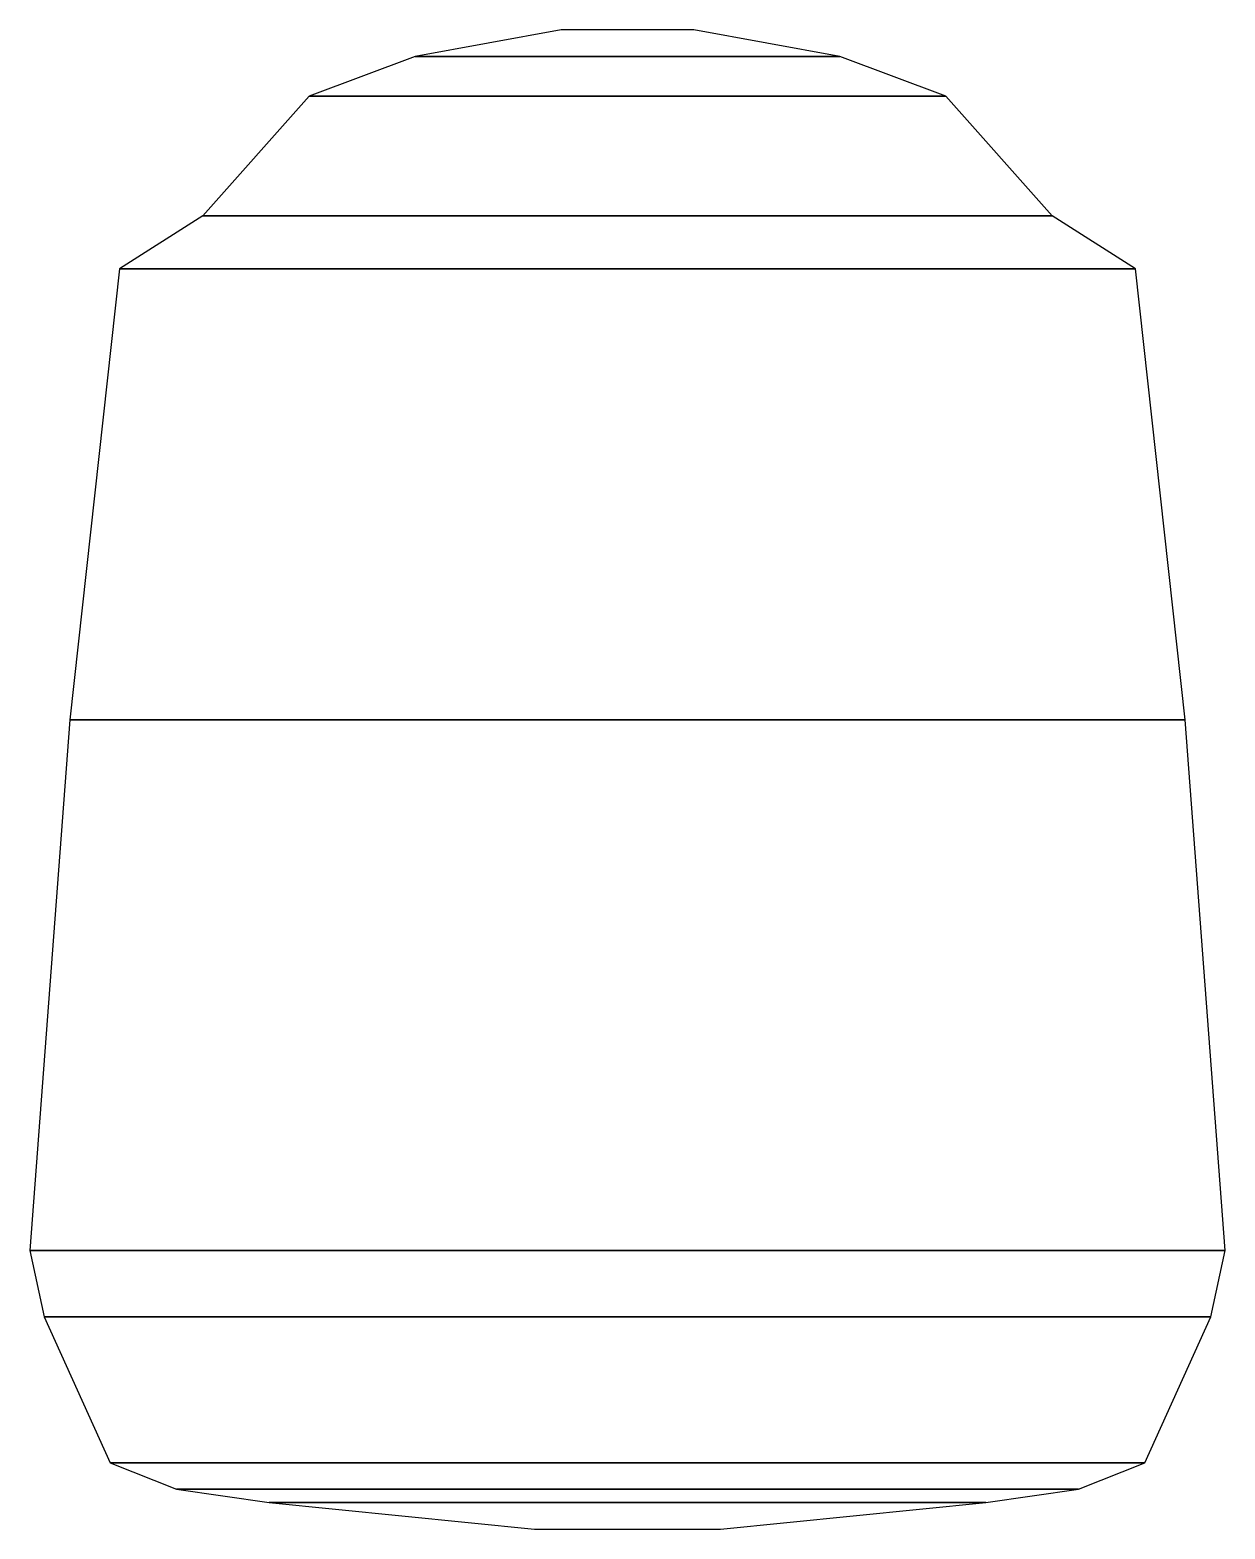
# Model space of a CAD drawing. Extents: x -0.45 to 0.45, y 0.42 to 1.55.
import ezdxf

# ---------------------------------------------------------------- set-up
doc = ezdxf.new("R2010")
doc.units = 0
doc.layers.get('0').update_dxf_attribs({"linetype": 'CONTINUOUS'})

msp = doc.modelspace()

# ---------------------------------------------------------------- linework, layer by layer
for points in [[(-0.16, 1.53, 0.59), (0.16, 1.53, 0.59), (0.05, 1.55, 0.62), (-0.05, 1.55, 0.62)], [(-0.24, 1.5, 0.55), (0.24, 1.5, 0.55), (0.16, 1.53, 0.59), (-0.16, 1.53, 0.59)], [(-0.32, 1.41, 0.47), (0.32, 1.41, 0.47), (0.24, 1.5, 0.55), (-0.24, 1.5, 0.55)], [(-0.3829, 1.37, 0.4538), (0.3829, 1.37, 0.4538), (0.32, 1.41, 0.47), (-0.32, 1.41, 0.47)], [(-0.4204, 1.03, 0.46), (0.4204, 1.03, 0.46), (0.3829, 1.37, 0.4538), (-0.3829, 1.37, 0.4538)], [(-0.4503, 0.63, 0.62), (0.4503, 0.63, 0.62), (0.4204, 1.03, 0.46), (-0.4204, 1.03, 0.46)], [(-0.4397, 0.58, 0.69), (0.4397, 0.58, 0.69), (0.4503, 0.63, 0.62), (-0.4503, 0.63, 0.62)], [(-0.39, 0.47, 0.92), (0.39, 0.47, 0.92), (0.4397, 0.58, 0.69), (-0.4397, 0.58, 0.69)], [(-0.34, 0.45, 0.97), (0.34, 0.45, 0.97), (0.39, 0.47, 0.92), (-0.39, 0.47, 0.92)], [(-0.27, 0.44, 0.99), (0.27, 0.44, 0.99), (0.34, 0.45, 0.97), (-0.34, 0.45, 0.97)], [(-0.07, 0.42, 1.02), (0.07, 0.42, 1.02), (0.27, 0.44, 0.99), (-0.27, 0.44, 0.99)]]:
    msp.add_3dface(points)

doc.saveas('drawing.dxf')
